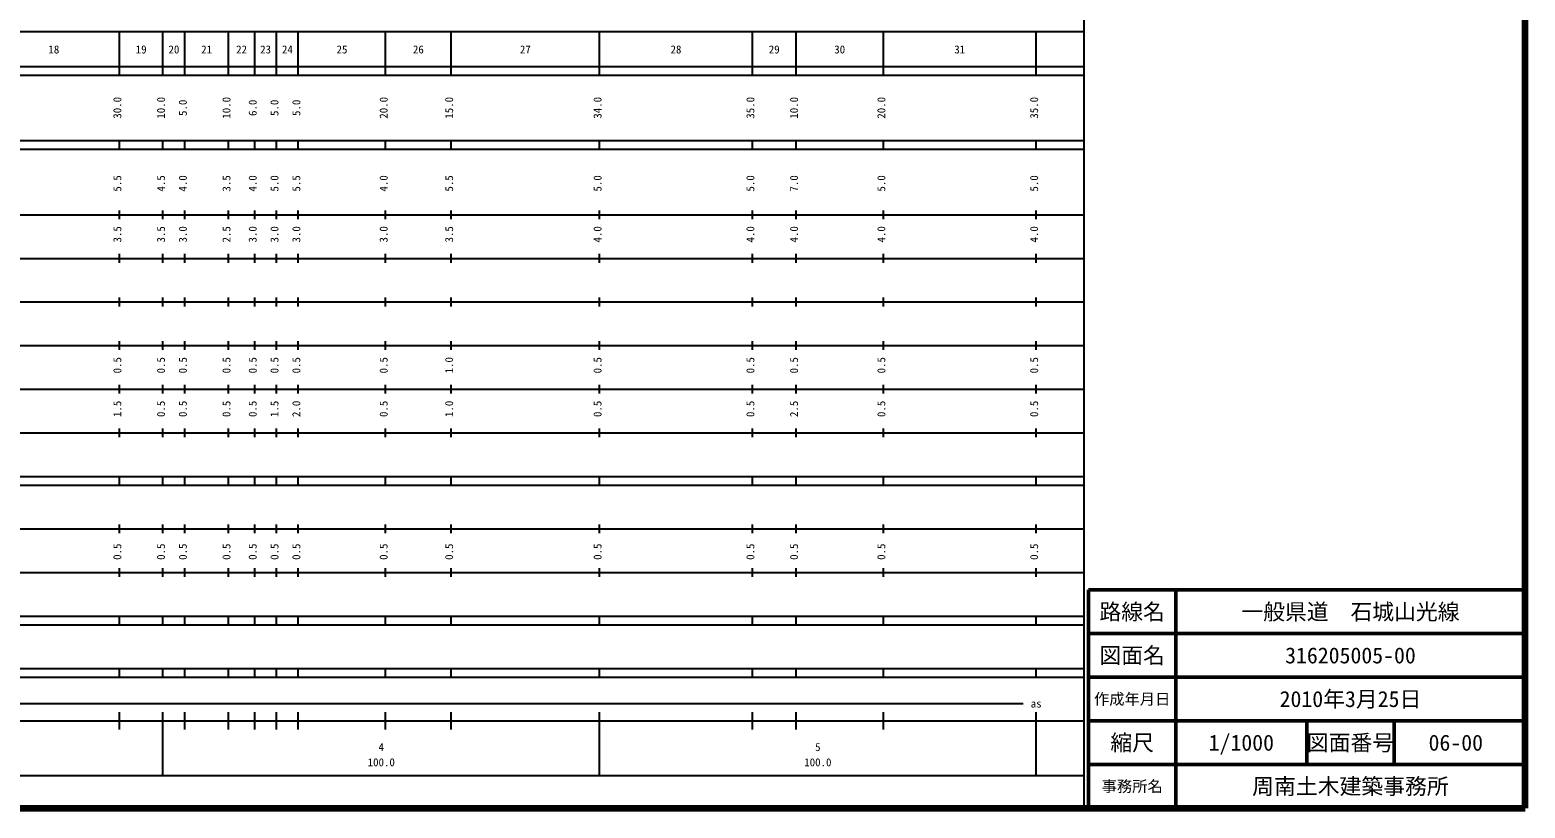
# Model space of a CAD drawing. Units: millimetres on the paper, enlarged 1000 times. Extents: x 40000 to 680000, y 20000 to 380000.
# Drawn here: x 337515 to 680000, y 20000 to 198357 of the extents above; entities that cross this region are included whole.
import ezdxf
from ezdxf.enums import TextEntityAlignment as Align

# ---------------------------------------------------------------- set-up
doc = ezdxf.new("R2010")
doc.units = ezdxf.units.MM
doc.header["$LTSCALE"] = 1000
for name, color, linetype, lineweight in [('M-TTL', 2, 'Continuous', 140), ('M-TTL-BAND', 7, 'Continuous', 25), ('M-TTL-FRAM', 2, 'Continuous', 50), ('M-TTL-LINE', 7, 'Continuous', 50)]:
    doc.layers.add(name, color=color, linetype=linetype, lineweight=lineweight)
doc.layers.add('M-TTL-TXT', color=7, linetype='Continuous')
doc.styles.add('ＭＳ ゴシック', font='')
doc.styles.get('ＭＳ ゴシック').set_extended_font_data('MS Gothic')

msp = doc.modelspace()

# ---------------------------------------------------------------- linework, layer by layer
at = {"layer": 'M-TTL'}
for p, q in [((680000, 20000), (680000, 380000)), ((40000, 20000), (680000, 20000))]:
    msp.add_line(p, q, dxfattribs=at)
at = {"layer": 'M-TTL-BAND'}
for p, q in [((579000, 20000), (579000, 370000)), ((68000, 198000), (579000, 198000)), ((358000, 188000), (358000, 198000)), ((368000, 188000), (368000, 198000)), ((373000, 188000), (373000, 198000)), ((383000, 188000), (383000, 198000)), ((389000, 188000), (389000, 198000)), ((394000, 188000), (394000, 198000)), ((399000, 188000), (399000, 198000)), ((419000, 188000), (419000, 198000)), ((434000, 188000), (434000, 198000)), ((468000, 188000), (468000, 198000)), ((503000, 188000), (503000, 198000)), ((513000, 188000), (513000, 198000)), ((533000, 188000), (533000, 198000)), ((568000, 188000), (568000, 198000)), ((40000, 190000), (579000, 190000)), ((40000, 188000), (579000, 188000)), ((40000, 173000), (579000, 173000)), ((358000, 171000), (358000, 173000)), ((368000, 171000), (368000, 173000)), ((373000, 171000), (373000, 173000)), ((383000, 171000), (383000, 173000)), ((389000, 171000), (389000, 173000)), ((394000, 171000), (394000, 173000)), ((399000, 171000), (399000, 173000)), ((419000, 171000), (419000, 173000)), ((434000, 171000), (434000, 173000)), ((468000, 171000), (468000, 173000)), ((503000, 171000), (503000, 173000)), ((513000, 171000), (513000, 173000)), ((533000, 171000), (533000, 173000)), ((568000, 171000), (568000, 173000)), ((40000, 171000), (579000, 171000)), ((40000, 156000), (579000, 156000)), ((358000, 155000), (358000, 157000)), ((368000, 155000), (368000, 157000)), ((373000, 155000), (373000, 157000)), ((383000, 155000), (383000, 157000)), ((389000, 155000), (389000, 157000)), ((394000, 155000), (394000, 157000)), ((399000, 155000), (399000, 157000)), ((419000, 155000), (419000, 157000)), ((434000, 155000), (434000, 157000)), ((468000, 155000), (468000, 157000)), ((503000, 155000), (503000, 157000)), ((513000, 155000), (513000, 157000)), ((533000, 155000), (533000, 157000)), ((568000, 155000), (568000, 157000)), ((46000, 146000), (579000, 146000)), ((358000, 145000), (358000, 147000)), ((368000, 145000), (368000, 147000)), ((373000, 145000), (373000, 147000)), ((383000, 145000), (383000, 147000)), ((389000, 145000), (389000, 147000)), ((394000, 145000), (394000, 147000)), ((399000, 145000), (399000, 147000)), ((419000, 145000), (419000, 147000)), ((434000, 145000), (434000, 147000)), ((468000, 145000), (468000, 147000)), ((503000, 145000), (503000, 147000)), ((513000, 145000), (513000, 147000)), ((533000, 145000), (533000, 147000)), ((568000, 145000), (568000, 147000)), ((358000, 135000), (358000, 137000)), ((368000, 135000), (368000, 137000)), ((373000, 135000), (373000, 137000)), ((383000, 135000), (383000, 137000)), ((389000, 135000), (389000, 137000)), ((394000, 135000), (394000, 137000)), ((399000, 135000), (399000, 137000)), ((419000, 135000), (419000, 137000)), ((434000, 135000), (434000, 137000)), ((468000, 135000), (468000, 137000)), ((503000, 135000), (503000, 137000)), ((513000, 135000), (513000, 137000)), ((533000, 135000), (533000, 137000)), ((568000, 135000), (568000, 137000)), ((52000, 136000), (579000, 136000)), ((358000, 125000), (358000, 127000)), ((368000, 125000), (368000, 127000)), ((373000, 125000), (373000, 127000)), ((383000, 125000), (383000, 127000)), ((389000, 125000), (389000, 127000)), ((394000, 125000), (394000, 127000)), ((399000, 125000), (399000, 127000)), ((419000, 125000), (419000, 127000)), ((434000, 125000), (434000, 127000)), ((468000, 125000), (468000, 127000)), ((503000, 125000), (503000, 127000)), ((513000, 125000), (513000, 127000)), ((533000, 125000), (533000, 127000)), ((568000, 125000), (568000, 127000)), ((46000, 126000), (579000, 126000)), ((358000, 115000), (358000, 117000)), ((368000, 115000), (368000, 117000)), ((373000, 115000), (373000, 117000)), ((383000, 115000), (383000, 117000)), ((389000, 115000), (389000, 117000)), ((394000, 115000), (394000, 117000)), ((399000, 115000), (399000, 117000)), ((419000, 115000), (419000, 117000)), ((434000, 115000), (434000, 117000)), ((468000, 115000), (468000, 117000)), ((503000, 115000), (503000, 117000)), ((513000, 115000), (513000, 117000)), ((533000, 115000), (533000, 117000)), ((568000, 115000), (568000, 117000)), ((52000, 116000), (579000, 116000)), ((358000, 105000), (358000, 107000)), ((368000, 105000), (368000, 107000)), ((373000, 105000), (373000, 107000)), ((383000, 105000), (383000, 107000)), ((389000, 105000), (389000, 107000)), ((394000, 105000), (394000, 107000)), ((399000, 105000), (399000, 107000)), ((419000, 105000), (419000, 107000)), ((434000, 105000), (434000, 107000)), ((468000, 105000), (468000, 107000)), ((503000, 105000), (503000, 107000)), ((513000, 105000), (513000, 107000)), ((533000, 105000), (533000, 107000)), ((568000, 105000), (568000, 107000)), ((46000, 106000), (579000, 106000)), ((40000, 96000), (579000, 96000)), ((358000, 94000), (358000, 96000)), ((368000, 94000), (368000, 96000)), ((373000, 94000), (373000, 96000)), ((383000, 94000), (383000, 96000)), ((389000, 94000), (389000, 96000)), ((394000, 94000), (394000, 96000)), ((399000, 94000), (399000, 96000)), ((419000, 94000), (419000, 96000)), ((434000, 94000), (434000, 96000)), ((468000, 94000), (468000, 96000)), ((503000, 94000), (503000, 96000)), ((513000, 94000), (513000, 96000)), ((533000, 94000), (533000, 96000)), ((568000, 94000), (568000, 96000)), ((40000, 94000), (579000, 94000)), ((49000, 84000), (579000, 84000)), ((358000, 83000), (358000, 85000)), ((368000, 83000), (368000, 85000)), ((373000, 83000), (373000, 85000)), ((383000, 83000), (383000, 85000)), ((389000, 83000), (389000, 85000)), ((394000, 83000), (394000, 85000)), ((399000, 83000), (399000, 85000)), ((419000, 83000), (419000, 85000)), ((434000, 83000), (434000, 85000)), ((468000, 83000), (468000, 85000)), ((503000, 83000), (503000, 85000)), ((513000, 83000), (513000, 85000)), ((533000, 83000), (533000, 85000)), ((568000, 83000), (568000, 85000)), ((40000, 74000), (579000, 74000)), ((358000, 73000), (358000, 75000)), ((368000, 73000), (368000, 75000)), ((373000, 73000), (373000, 75000)), ((383000, 73000), (383000, 75000)), ((389000, 73000), (389000, 75000)), ((394000, 73000), (394000, 75000)), ((399000, 73000), (399000, 75000)), ((419000, 73000), (419000, 75000)), ((434000, 73000), (434000, 75000)), ((468000, 73000), (468000, 75000)), ((503000, 73000), (503000, 75000)), ((513000, 73000), (513000, 75000)), ((533000, 73000), (533000, 75000)), ((568000, 73000), (568000, 75000)), ((40000, 64000), (579000, 64000)), ((40000, 62000), (579000, 62000)), ((358000, 62000), (358000, 64000)), ((368000, 62000), (368000, 64000)), ((373000, 62000), (373000, 64000)), ((383000, 62000), (383000, 64000)), ((389000, 62000), (389000, 64000)), ((394000, 62000), (394000, 64000)), ((399000, 62000), (399000, 64000)), ((419000, 62000), (419000, 64000)), ((434000, 62000), (434000, 64000)), ((468000, 62000), (468000, 64000)), ((503000, 62000), (503000, 64000)), ((513000, 62000), (513000, 64000)), ((533000, 62000), (533000, 64000)), ((568000, 62000), (568000, 64000)), ((40000, 52000), (579000, 52000)), ((358000, 50000), (358000, 52000)), ((368000, 50000), (368000, 52000)), ((373000, 50000), (373000, 52000)), ((383000, 50000), (383000, 52000)), ((389000, 50000), (389000, 52000)), ((394000, 50000), (394000, 52000)), ((399000, 50000), (399000, 52000)), ((419000, 50000), (419000, 52000)), ((434000, 50000), (434000, 52000)), ((468000, 50000), (468000, 52000)), ((503000, 50000), (503000, 52000)), ((513000, 50000), (513000, 52000)), ((533000, 50000), (533000, 52000)), ((568000, 50000), (568000, 52000)), ((40000, 50000), (579000, 50000)), ((71000, 44000), (565000, 44000)), ((358000, 38000), (358000, 42000)), ((368000, 27500), (368000, 42000)), ((373000, 38000), (373000, 42000)), ((383000, 38000), (383000, 42000)), ((389000, 38000), (389000, 42000)), ((394000, 38000), (394000, 42000)), ((399000, 38000), (399000, 42000)), ((419000, 38000), (419000, 42000)), ((434000, 38000), (434000, 42000)), ((468000, 27500), (468000, 42000)), ((503000, 38000), (503000, 42000)), ((513000, 38000), (513000, 42000)), ((533000, 38000), (533000, 42000)), ((568000, 27500), (568000, 42000)), ((40000, 40000), (579000, 40000)), ((68000, 27500), (579000, 27500))]:
    msp.add_line(p, q, dxfattribs=at)
at = {"layer": 'M-TTL-FRAM'}
for p, q in [((680000, 70000), (580000, 70000)), ((580000, 70000), (580000, 20000))]:
    msp.add_line(p, q, dxfattribs=at)
at = {"layer": 'M-TTL-LINE'}
for p, q in [((600000, 70000), (600000, 20000)), ((680000, 60000), (580000, 60000)), ((680000, 50000), (580000, 50000)), ((680000, 40000), (580000, 40000)), ((630000, 40000), (630000, 30000)), ((650000, 40000), (650000, 30000)), ((680000, 30000), (580000, 30000))]:
    msp.add_line(p, q, dxfattribs=at)

# ---------------------------------------------------------------- texts
at = {"layer": 'M-TTL-BAND', "style": 'ＭＳ ゴシック'}
for s, p in [('18', (343000, 192405)), ('19', (363000, 192405)), ('20', (370500, 192405)), ('21', (378000, 192405)), ('22', (386000, 192405)), ('23', (391500, 192405)), ('24', (396500, 192405)), ('25', (409000, 192405)), ('26', (426500, 192405)), ('27', (451000, 192405)), ('28', (485500, 192405)), ('29', (508000, 192405)), ('30', (523000, 192405)), ('31', (550500, 192405)), ('as', (568000, 42500)), ('4', (418000, 32523)), ('5', (518000, 32523)), ('100.0', (418000, 29033)), ('100.0', (518000, 29033))]:
    msp.add_text(s, height=1833, dxfattribs=at).set_placement(p, align=Align.BOTTOM_CENTER)
for s, p in [('30.0', (359000, 180500)), ('10.0', (369000, 180500)), ('5.0', (374000, 180500)), ('10.0', (384000, 180500)), ('6.0', (390000, 180500)), ('5.0', (395000, 180500)), ('5.0', (400000, 180500)), ('20.0', (420000, 180500)), ('15.0', (435000, 180500)), ('34.0', (469000, 180500)), ('35.0', (504000, 180500)), ('10.0', (514000, 180500)), ('20.0', (534000, 180500)), ('35.0', (569000, 180500)), ('5.5', (359000, 163174)), ('4.5', (369000, 163174)), ('4.0', (374000, 163174)), ('3.5', (384000, 163174)), ('4.0', (390000, 163174)), ('5.0', (395000, 163174)), ('5.5', (400000, 163174)), ('4.0', (420000, 163174)), ('5.5', (435000, 163174)), ('5.0', (469000, 163174)), ('5.0', (504000, 163174)), ('7.0', (514000, 163174)), ('5.0', (534000, 163174)), ('5.0', (569000, 163174)), ('3.5', (359000, 151500)), ('3.5', (369000, 151500)), ('3.0', (374000, 151500)), ('2.5', (384000, 151500)), ('3.0', (390000, 151500)), ('3.0', (395000, 151500)), ('3.0', (400000, 151500)), ('3.0', (420000, 151500)), ('3.5', (435000, 151500)), ('4.0', (469000, 151500)), ('4.0', (504000, 151500)), ('4.0', (514000, 151500)), ('4.0', (534000, 151500)), ('4.0', (569000, 151500)), ('0.5', (359000, 121500)), ('0.5', (369000, 121500)), ('0.5', (374000, 121500)), ('0.5', (384000, 121500)), ('0.5', (390000, 121500)), ('0.5', (395000, 121500)), ('0.5', (400000, 121500)), ('0.5', (420000, 121500)), ('1.0', (435000, 121500)), ('0.5', (469000, 121500)), ('0.5', (504000, 121500)), ('0.5', (514000, 121500)), ('0.5', (534000, 121500)), ('0.5', (569000, 121500)), ('1.5', (359000, 111500)), ('0.5', (369000, 111500)), ('0.5', (374000, 111500)), ('0.5', (384000, 111500)), ('0.5', (390000, 111500)), ('1.5', (395000, 111500)), ('2.0', (400000, 111500)), ('0.5', (420000, 111500)), ('1.0', (435000, 111500)), ('0.5', (469000, 111500)), ('0.5', (504000, 111500)), ('2.5', (514000, 111500)), ('0.5', (534000, 111500)), ('0.5', (569000, 111500)), ('0.5', (359000, 78764)), ('0.5', (369000, 78764)), ('0.5', (374000, 78764)), ('0.5', (384000, 78764)), ('0.5', (390000, 78764)), ('0.5', (395000, 78764)), ('0.5', (400000, 78764)), ('0.5', (420000, 78764)), ('0.5', (435000, 78764)), ('0.5', (469000, 78764)), ('0.5', (504000, 78764)), ('0.5', (514000, 78764)), ('0.5', (534000, 78764)), ('0.5', (569000, 78764))]:
    msp.add_text(s, height=1833, rotation=90, dxfattribs=at).set_placement(p, align=Align.BOTTOM_CENTER)
at = {"layer": 'M-TTL-TXT', "style": 'ＭＳ ゴシック'}
for s, height, p in [('路線名', 3666, (590000, 65000)), ('路線名', 3666, (590000, 65000)), ('一般県道\u3000石城山光線', 3666, (640000, 65000)), ('図面名', 3666, (590000, 55000)), ('図面名', 3666, (590000, 55000)), ('316205005-00', 3666, (640000, 55000)), ('作成年月日', 2566, (590000, 45000)), ('作成年月日', 2566, (590000, 45000)), ('2010年3月25日', 3666, (640000, 45000)), ('縮尺', 3666, (590000, 35000)), ('縮尺', 3666, (590000, 35000)), ('1/1000', 3666, (615000, 35000)), ('図面番号', 3666, (640000, 35000)), ('図面番号', 3666, (640000, 35000)), ('06-00', 3666, (664125, 35000)), ('事務所名', 2566, (590000, 25000)), ('事務所名', 2566, (590000, 25000)), ('周南土木建築事務所', 3666, (640000, 25000))]:
    msp.add_text(s, height=height, dxfattribs=at).set_placement(p, align=Align.MIDDLE_CENTER)

doc.saveas('drawing.dxf')
